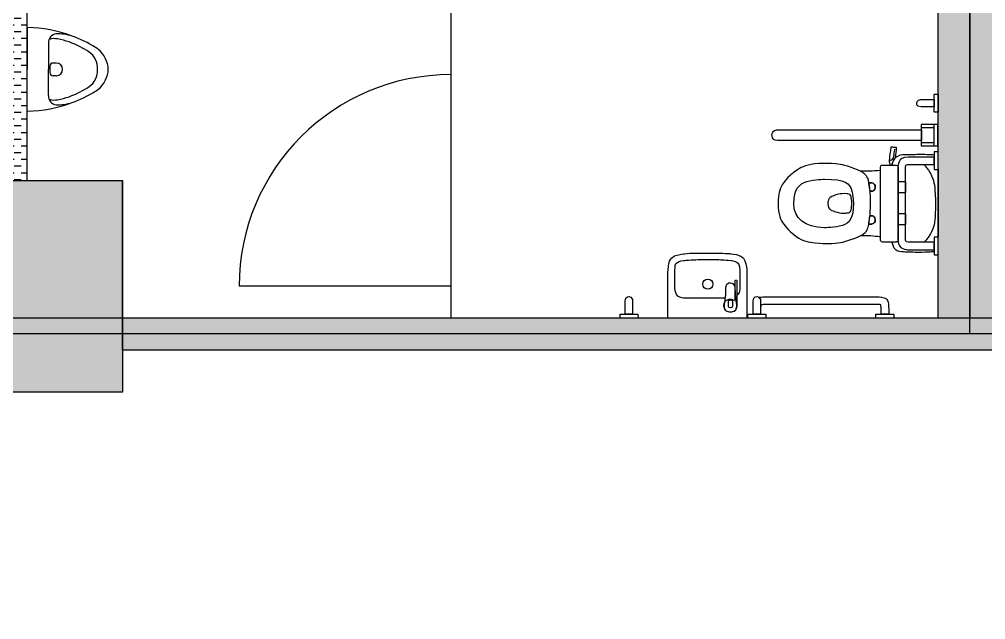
# Model space of a CAD drawing. Header units: centimetres. Extents: x 26200 to 113000, y -600 to 9300.
# Drawn here: x 51710.7 to 52166.9, y 2356.1 to 2639.7 of the extents above; entities that cross this region are included whole.
import ezdxf

# ---------------------------------------------------------------- set-up
doc = ezdxf.new("R2010")
doc.units = ezdxf.units.CM
for name, color, linetype in [('A-AREA', 8, 'Continuous'), ('A-FLOR-FIXT', 8, 'Continuous'), ('A-FLOR-TPTN', 8, 'Continuous'), ('A-WALL', 8, 'Continuous'), ('A-WALL-HTCH', 8, 'Continuous'), ('S-CONC', 5, 'Continuous'), ('S-HTCH', 8, 'Continuous')]:
    doc.layers.add(name, color=color, linetype=linetype)
pattern_1 = [(0, (47244.2896, 54361.0323), (3.175, 3.175), [3.175, -3.175])]

# ---------------------------------------------------------------- blocks, each defined once
blk = doc.blocks.new('pisuvar')
at = {"layer": 'A-FLOR-FIXT'}
for p, q in [((0, 19.75), (0, 0)), ((10.01, 12.33), (10.01, 0)), ((0, -19.75), (0, 0)), ((10.01, -12.33), (10.01, 0)), ((10.7, 1.47), (10.7, -1.53)), ((13.7, 2.97), (12.2, 2.97)), ((13.7, -3.03), (12.2, -3.03))]:
    blk.add_line(p, q, dxfattribs=at)
for centre, radius, start, end in [((-0.68, -40.45), 60.21, 68.7376, 89.3515), ((13.93, 12.77), 3.94, 93.4154, 186.4444), ((12.71, 6.52), 7.98, 78.422, 107.3363), ((14.92, -1.56), 18.31, 70.0984, 93.8499), ((8.41, -19.62), 34.47, 61.3476, 80.144), ((1.5, -39.59), 58.64, 58.3409, 70.4152), ((-4.81, -47.23), 65.06, 58.5786, 62.7878), ((26, 0.13), 11.97, 24.1864, 58.3669), ((24.01, 0.74), 9.11, 355.3696, 55.9725), ((27.69, 0), 10.51, 331.3789, 28.6211), ((12.2, 1.47), 1.5, 90, 180), ((13.7, -0.03), 3, 270, 90), ((24.01, -0.74), 9.11, 304.0275, 4.6304), ((12.2, -1.53), 1.5, 180, 270), ((-4.81, 47.23), 65.06, 297.2122, 301.4214), ((26, -0.13), 11.97, 301.6331, 335.8136), ((13.93, -12.77), 3.94, 173.5556, 266.5846), ((8.41, 19.62), 34.47, 279.856, 298.6524), ((1.5, 39.59), 58.64, 289.5848, 301.6591), ((-0.68, 40.45), 60.21, 270.6485, 291.2624), ((12.71, -6.52), 7.98, 252.6637, 281.578), ((14.92, 1.56), 18.31, 266.1501, 289.9016)]:
    blk.add_arc(centre, radius, start, end, dxfattribs=at)

msp = doc.modelspace()

# ---------------------------------------------------------------- hatches: boundary and pattern name
at = {"layer": 'A-WALL-HTCH'}
h = msp.add_hatch(dxfattribs=at)
h.set_pattern_fill('DASH', color=256)
h.set_pattern_definition(pattern_1)
h.paths.add_polyline_path([(52174.48, 3003.59), (52334.48, 3003.59), (52334.48, 3018.59), (52174.48, 3018.59), (52174.48, 3268.59), (52339.48, 3268.59), (52339.48, 3283.59), (51979.48, 3283.59), (51979.48, 3268.59), (52144.48, 3268.59), (52144.48, 3018.59), (51984.48, 3018.59), (51984.48, 3003.59), (52144.48, 3003.59), (52144.48, 2498.59), (52174.48, 2498.59)])
h = msp.add_hatch(dxfattribs=at)
h.set_pattern_fill('DASH', color=256)
h.set_pattern_definition(pattern_1)
h.paths.add_polyline_path([(51714.48, 2938.59), (51699.48, 2938.59), (51699.48, 2563.59), (51714.48, 2563.59)])
h = msp.add_hatch(dxfattribs=at)
h.set_pattern_fill('DASH', color=256)
h.set_pattern_definition(pattern_1)
edge = h.paths.add_edge_path()
edge.add_spline(control_points=[(52302.01, 2498.59), (52302.01, 2498.59), (52302.01, 2498.59), (52302.01, 2498.59)], knot_values=[0.399984, 0.399984, 0.399984, 0.399984, 0.4, 0.4, 0.4, 0.4], degree=3, periodic=0)
edge.add_spline(control_points=[(52302.01, 2498.59), (52302.01, 2498.59), (52302.01, 2498.59), (52283.39, 2498.59), (52283.39, 2498.59)], knot_values=[0.4, 0.4, 0.4, 0.4, 0.45, 0.5, 0.5, 0.5, 0.5], degree=3, periodic=0)
edge.add_spline(control_points=[(52283.39, 2498.59), (52283.39, 2498.59), (52283.39, 2498.59), (52264.76, 2498.59), (52264.76, 2498.59), (52264.76, 2498.59), (52264.76, 2498.59), (52264.76, 2498.59)], knot_values=[0.500001, 0.500001, 0.500001, 0.500001, 0.55, 0.6, 0.6, 0.6, 0.601286, 0.601286, 0.601286, 0.601286], degree=3, periodic=0)
edge.add_line((52267.06, 2498.59), (52203.83, 2498.59))
edge.add_spline(control_points=[(52195.42, 2498.59), (52195.42, 2498.58), (52195.42, 2498.57), (52195.42, 2498.57), (52195.42, 2498.57), (52203.83, 2498.57), (52203.83, 2498.57), (52203.83, 2498.57), (52203.83, 2498.57), (52203.83, 2500.32), (52203.83, 2500.32), (52203.83, 2500.32)], knot_values=[0.66667, 0.66667, 0.66667, 0.66667, 0.678686, 0.678686, 0.678686, 0.762019, 0.845353, 0.845353, 0.845353, 0.928686, 1.012016, 1.012016, 1.012016, 1.012016], degree=3, periodic=0)
edge.add_line((52198.16, 2498.57), (52121.28, 2498.57))
edge.add_spline(control_points=[(52123.54, 2498.59), (52123.54, 2498.58), (52123.54, 2498.57), (52123.54, 2498.57), (52123.54, 2498.57), (52115.12, 2498.57), (52115.12, 2498.57), (52115.12, 2498.57), (52115.12, 2498.57), (52115.12, 2500.32), (52115.12, 2500.32), (52115.12, 2500.32)], knot_values=[0.66667, 0.66667, 0.66667, 0.66667, 0.678686, 0.678686, 0.678686, 0.762019, 0.845353, 0.845353, 0.845353, 0.928686, 1.012016, 1.012016, 1.012016, 1.012016], degree=3, periodic=0)
edge.add_line((52115.12, 2498.57), (51759.48, 2498.59))
edge.add_line((51759.48, 2498.59), (51759.48, 2483.59))
edge.add_line((51759.48, 2483.59), (52344.48, 2483.59))
edge.add_line((52344.48, 2483.59), (52344.48, 2471.09))
edge.add_line((52344.48, 2471.09), (52359.48, 2471.09))
edge.add_line((52359.48, 2471.09), (52359.48, 2483.59))
edge.add_line((52359.48, 2483.59), (52519.48, 2483.59))
edge.add_line((52519.48, 2483.59), (52519.48, 2498.59))
edge.add_line((52519.48, 2498.59), (52302.01, 2498.59))
at = {"layer": 'S-HTCH'}
h = msp.add_hatch(dxfattribs=at)
h.set_pattern_fill('ANSI33', color=256)
h.set_pattern_definition([(45, (47244.2896, 5721.5606), (-4.490128, 4.490128), []), (45, (47248.78, 5721.5606), (-4.490128, 4.490128), [3.175, -1.5875])])
h.paths.add_polyline_path([(51759.48, 2938.59), (51699.48, 2938.59), (51699.48, 3038.59), (51759.48, 3038.59)])
h.paths.add_polyline_path([(50839.48, 2958.59), (50839.48, 3018.59), (50939.48, 3018.59), (50939.48, 2958.59)])
h.paths.add_polyline_path([(52519.48, 2958.59), (52519.48, 3018.59), (52619.48, 3018.59), (52619.48, 2958.59)])
h.paths.add_polyline_path([(51759.48, 1988.59), (51699.48, 1988.59), (51699.48, 2088.59), (51759.48, 2088.59)])
h.paths.add_polyline_path([(51759.48, 2463.59), (51699.48, 2463.59), (51699.48, 2563.59), (51759.48, 2563.59)])
h.paths.add_polyline_path([(51759.48, 3888.59), (51699.48, 3888.59), (51699.48, 3988.59), (51759.48, 3988.59)])
h.paths.add_polyline_path([(51759.48, 4363.59), (51699.48, 4363.59), (51699.48, 4463.59), (51759.48, 4463.59)])
h.paths.add_polyline_path([(51759.48, 4838.59), (51699.48, 4838.59), (51699.48, 4938.59), (51759.48, 4938.59)])
h.paths.add_polyline_path([(51759.48, 5788.59), (51699.48, 5788.59), (51699.48, 5888.59), (51759.48, 5888.59)])
h.paths.add_polyline_path([(51759.48, 6263.59), (51699.48, 6263.59), (51699.48, 6363.59), (51759.48, 6363.59)])
h.paths.add_polyline_path([(51759.48, 6738.59), (51699.48, 6738.59), (51699.48, 6838.59), (51759.48, 6838.59)])
h.paths.add_polyline_path([(50839.48, 1518.59), (50839.48, 1578.59), (50939.48, 1578.59), (50939.48, 1518.59)])
h.paths.add_polyline_path([(51679.48, 1518.59), (51679.48, 1578.59), (51779.48, 1578.59), (51779.48, 1518.59)])
h.paths.add_polyline_path([(52519.48, 1518.59), (52519.48, 1578.59), (52619.48, 1578.59), (52619.48, 1518.59)])
h.paths.add_polyline_path([(50839.48, 2008.59), (50839.48, 2068.59), (50939.48, 2068.59), (50939.48, 2008.59)])
h.paths.add_polyline_path([(52519.48, 2008.59), (52519.48, 2068.59), (52619.48, 2068.59), (52619.48, 2008.59)])
h.paths.add_polyline_path([(50839.48, 2483.59), (50839.48, 2543.59), (50939.48, 2543.59), (50939.48, 2483.59)])
h.paths.add_polyline_path([(52519.48, 2483.59), (52519.48, 2543.59), (52619.48, 2543.59), (52619.48, 2483.59)])
h.paths.add_polyline_path([(50839.48, 3433.59), (50839.48, 3493.59), (50939.48, 3493.59), (50939.48, 3433.59)])
h.paths.add_polyline_path([(51679.48, 3433.59), (51679.48, 3493.59), (51779.48, 3493.59), (51779.48, 3433.59)])
h.paths.add_polyline_path([(52519.48, 3433.59), (52519.48, 3493.59), (52619.48, 3493.59), (52619.48, 3433.59)])
h.paths.add_polyline_path([(50839.48, 3908.59), (50839.48, 3968.59), (50939.48, 3968.59), (50939.48, 3908.59)])
h.paths.add_polyline_path([(52519.48, 3908.59), (52519.48, 3968.59), (52619.48, 3968.59), (52619.48, 3908.59)])
h.paths.add_polyline_path([(50839.48, 4383.59), (50839.48, 4443.59), (50939.48, 4443.59), (50939.48, 4383.59)])
h.paths.add_polyline_path([(52519.48, 4383.59), (52519.48, 4443.59), (52619.48, 4443.59), (52619.48, 4383.59)])
h.paths.add_polyline_path([(50839.48, 4858.59), (50839.48, 4918.59), (50939.48, 4918.59), (50939.48, 4858.59)])
h.paths.add_polyline_path([(52519.48, 4858.59), (52519.48, 4918.59), (52619.48, 4918.59), (52619.48, 4858.59)])
h.paths.add_polyline_path([(50839.48, 5333.59), (50839.48, 5393.59), (50939.48, 5393.59), (50939.48, 5333.59)])
h.paths.add_polyline_path([(51679.48, 5333.59), (51679.48, 5393.59), (51779.48, 5393.59), (51779.48, 5333.59)])
h.paths.add_polyline_path([(52519.48, 5333.59), (52519.48, 5393.59), (52619.48, 5393.59), (52619.48, 5333.59)])
h.paths.add_polyline_path([(50839.48, 5808.59), (50839.48, 5868.59), (50939.48, 5868.59), (50939.48, 5808.59)])
h.paths.add_polyline_path([(52519.48, 5808.59), (52519.48, 5868.59), (52619.48, 5868.59), (52619.48, 5808.59)])
h.paths.add_polyline_path([(50839.48, 6283.59), (50839.48, 6343.59), (50939.48, 6343.59), (50939.48, 6283.59)])
h.paths.add_polyline_path([(52519.48, 6283.59), (52519.48, 6343.59), (52619.48, 6343.59), (52619.48, 6283.59)])
h.paths.add_polyline_path([(50839.48, 6758.59), (50839.48, 6818.59), (50939.48, 6818.59), (50939.48, 6758.59)])
h.paths.add_polyline_path([(52519.48, 6758.59), (52519.48, 6818.59), (52619.48, 6818.59), (52619.48, 6758.59)])
h.paths.add_polyline_path([(50839.48, 7248.59), (50839.48, 7308.59), (50939.48, 7308.59), (50939.48, 7248.59)])
h.paths.add_polyline_path([(51679.48, 7248.59), (51679.48, 7308.59), (51779.48, 7308.59), (51779.48, 7248.59)])
h.paths.add_polyline_path([(52519.48, 7248.59), (52519.48, 7308.59), (52619.48, 7308.59), (52619.48, 7248.59)])

# ---------------------------------------------------------------- linework, layer by layer
at = {"layer": 'A-AREA'}
for points in [[(51706.98, 3276.09), (52159.48, 3276.09), (52159.48, 2498.59), (51706.98, 2498.59)], [(52611.98, 2491.09), (52159.48, 2491.09), (52159.48, 3276.09), (52611.98, 3276.09)], [(50829.48, 1508.59), (52611.98, 1508.59), (52611.98, 2491.09), (50829.48, 2491.09)]]:
    msp.add_lwpolyline(points, close=True, dxfattribs=at)
at = {"layer": 'A-FLOR-FIXT'}
for points in [[(52144.41, 2590.04), (52136.53, 2590.04), (52136.53, 2579.97), (52144.41, 2579.97), (52144.41, 2590.04)], [(52142.56, 2590.04), (52136.53, 2590.04), (52136.53, 2579.97), (52142.56, 2579.97), (52142.56, 2590.04)], [(52142.56, 2588.51), (52136.53, 2588.51), (52136.53, 2581.51), (52142.56, 2581.51), (52142.56, 2588.51)], [(52129.21, 2562.96), (52125.66, 2562.96), (52125.66, 2557.87), (52129.21, 2557.87), (52129.21, 2562.96)], [(52129.21, 2547.83), (52125.66, 2547.83), (52125.66, 2542.74), (52129.21, 2542.74), (52129.21, 2547.83)]]:
    msp.add_lwpolyline(points, close=True, dxfattribs=at)
msp.add_ellipse((52035.77, 2514.61), major_axis=(0, -2.38), ratio=1, dxfattribs=at)
for points, knots in [([(52142.64, 2601.85), (52142.64, 2601.85), (52136.42, 2601.85), (52136.42, 2601.85), (52136.42, 2601.85), (52134.13, 2601.85), (52134.13, 2598.38), (52136.42, 2598.38), (52136.42, 2598.38), (52136.42, 2598.38), (52142.64, 2598.38), (52142.64, 2598.38), (52142.64, 2598.38), (52142.64, 2598.38), (52142.64, 2601.85), (52142.64, 2601.85)], [0, 0, 0, 0, 0.25, 0.25, 0.25, 0.375, 0.5, 0.5, 0.5, 0.625, 0.75, 0.75, 0.75, 0.875, 1, 1, 1, 1]), ([(52144.52, 2604.38), (52144.52, 2604.38), (52142.79, 2604.31), (52142.79, 2604.31), (52142.79, 2604.31), (52142.73, 2604.31), (52142.66, 2604.25), (52142.66, 2604.19), (52142.66, 2604.19), (52142.66, 2604.19), (52142.66, 2596.02), (52142.66, 2596.02), (52142.66, 2596.02), (52142.66, 2595.96), (52142.73, 2595.89), (52142.79, 2595.89), (52142.79, 2595.89), (52142.79, 2595.89), (52144.52, 2595.89), (52144.52, 2595.89), (52144.52, 2595.89), (52144.52, 2595.89), (52144.52, 2604.38), (52144.52, 2604.38)], [0, 0, 0, 0, 0.166667, 0.166667, 0.166667, 0.25, 0.333333, 0.333333, 0.333333, 0.416667, 0.5, 0.5, 0.5, 0.583333, 0.666667, 0.666667, 0.666667, 0.75, 0.833333, 0.833333, 0.833333, 0.916667, 1, 1, 1, 1]), ([(52068.63, 2582.49), (52068.63, 2582.49), (52136.56, 2582.49), (52136.56, 2582.49), (52136.56, 2582.49), (52136.56, 2582.49), (52136.56, 2587.54), (52136.56, 2587.54), (52136.56, 2587.54), (52136.56, 2587.54), (52102.49, 2587.54), (52102.49, 2587.54), (52102.49, 2587.54), (52102.49, 2587.54), (52068.63, 2587.54), (52068.63, 2587.54), (52068.63, 2587.54), (52067.04, 2587.54), (52066.04, 2586.28), (52066.04, 2585.02), (52066.04, 2585.02), (52066.04, 2583.75), (52067.03, 2582.49), (52068.63, 2582.49)], [0, 0, 0, 0, 0.166667, 0.166667, 0.166667, 0.25, 0.333333, 0.333333, 0.333333, 0.416667, 0.5, 0.5, 0.5, 0.583333, 0.666667, 0.666667, 0.666667, 0.75, 0.833333, 0.833333, 0.833333, 0.916667, 1, 1, 1, 1]), ([(52122.02, 2570.54), (52122.02, 2570.54), (52121.6, 2572.53), (52121.6, 2572.53), (52121.6, 2572.53), (52121.6, 2572.53), (52121.53, 2573.11), (52121.53, 2573.11), (52121.53, 2573.11), (52121.53, 2573.11), (52122.34, 2579.47), (52122.34, 2579.47), (52122.34, 2579.47), (52122.34, 2579.47), (52124.77, 2579.22), (52124.77, 2579.22), (52124.77, 2579.22), (52124.77, 2579.22), (52124.14, 2574.08), (52124.14, 2574.08), (52124.14, 2574.08), (52123.42, 2573.39), (52123.02, 2572.3), (52122.76, 2571.04)], [0, 0, 0, 0, 0.166667, 0.166667, 0.166667, 0.25, 0.333333, 0.333333, 0.333333, 0.416667, 0.5, 0.5, 0.5, 0.583333, 0.666667, 0.666667, 0.666667, 0.75, 0.833333, 0.833333, 0.833333, 0.916667, 1, 1, 1, 1]), ([(52121.75, 2573.02), (52122.81, 2573.31), (52123.44, 2573.95), (52123.58, 2574.94), (52123.58, 2574.94), (52123.58, 2574.94), (52124.06, 2578.35), (52124.06, 2578.35)], [0, 0, 0, 0, 0.5, 0.5, 0.5, 0.75, 1, 1, 1, 1]), ([(52122.66, 2570.85), (52123.36, 2574.51), (52125.78, 2575.94), (52129.04, 2575.88), (52129.04, 2575.88), (52132.94, 2575.88), (52136.83, 2576.03), (52140.73, 2575.89), (52140.73, 2575.89), (52141.5, 2575.88), (52142.22, 2575.84), (52142.81, 2575.67)], [0, 0, 0, 0, 0.333333, 0.333333, 0.333333, 0.5, 0.666667, 0.666667, 0.666667, 0.833333, 1, 1, 1, 1]), ([(52129.03, 2542.66), (52129.03, 2542.66), (52129.03, 2535.62), (52129.03, 2535.62), (52129.03, 2535.62), (52129.03, 2534.89), (52129.6, 2534.37), (52130.28, 2534.37), (52130.28, 2534.37), (52130.28, 2534.37), (52142.6, 2534.37), (52142.6, 2534.37), (52142.6, 2534.37), (52142.6, 2534.37), (52142.6, 2530.87), (52142.6, 2530.87), (52142.6, 2530.87), (52142.6, 2530.87), (52130.33, 2530.87), (52130.33, 2530.87), (52130.33, 2530.87), (52127.63, 2530.87), (52125.52, 2532.89), (52125.52, 2535.57), (52125.52, 2535.57), (52125.52, 2535.57), (52125.52, 2542.66), (52125.52, 2542.66), (52125.52, 2542.66), (52125.52, 2542.66), (52125.52, 2569.92), (52125.52, 2569.92), (52125.52, 2569.92), (52125.52, 2572.6), (52127.63, 2574.63), (52130.33, 2574.63), (52130.33, 2574.63), (52130.33, 2574.63), (52142.6, 2574.63), (52142.6, 2574.63), (52142.6, 2574.63), (52142.6, 2574.63), (52142.6, 2571.12), (52142.6, 2571.12), (52142.6, 2571.12), (52142.6, 2571.12), (52130.28, 2571.12), (52130.28, 2571.12), (52130.28, 2571.12), (52129.6, 2571.12), (52129.03, 2570.61), (52129.03, 2569.87), (52129.03, 2569.87), (52129.03, 2569.87), (52129.03, 2542.66), (52129.03, 2542.66)], [0, 0, 0, 0, 0.071429, 0.071429, 0.071429, 0.107143, 0.142857, 0.142857, 0.142857, 0.178571, 0.214286, 0.214286, 0.214286, 0.25, 0.285714, 0.285714, 0.285714, 0.321429, 0.357143, 0.357143, 0.357143, 0.392857, 0.428571, 0.428571, 0.428571, 0.464286, 0.5, 0.5, 0.5, 0.535714, 0.571429, 0.571429, 0.571429, 0.607143, 0.642857, 0.642857, 0.642857, 0.678571, 0.714286, 0.714286, 0.714286, 0.75, 0.785714, 0.785714, 0.785714, 0.821429, 0.857143, 0.857143, 0.857143, 0.892857, 0.928571, 0.928571, 0.928571, 0.964286, 1, 1, 1, 1]), ([(52144.51, 2577.17), (52144.51, 2577.17), (52144.51, 2568.71), (52144.51, 2568.71), (52144.51, 2568.71), (52144.51, 2568.71), (52142.77, 2568.74), (52142.77, 2568.74), (52142.77, 2568.74), (52142.68, 2568.74), (52142.63, 2568.77), (52142.63, 2568.88), (52142.63, 2568.88), (52142.63, 2568.88), (52142.6, 2571.17), (52142.6, 2571.17), (52142.6, 2571.17), (52142.6, 2571.17), (52142.6, 2574.71), (52142.6, 2574.71), (52142.6, 2574.71), (52142.6, 2574.71), (52142.63, 2576.99), (52142.63, 2576.99), (52142.63, 2576.99), (52142.63, 2577.09), (52142.7, 2577.14), (52142.78, 2577.14), (52142.78, 2577.14), (52142.78, 2577.14), (52144.51, 2577.17), (52144.51, 2577.17)], [0, 0, 0, 0, 0.125, 0.125, 0.125, 0.1875, 0.25, 0.25, 0.25, 0.3125, 0.375, 0.375, 0.375, 0.4375, 0.5, 0.5, 0.5, 0.5625, 0.625, 0.625, 0.625, 0.6875, 0.75, 0.75, 0.75, 0.8125, 0.875, 0.875, 0.875, 0.9375, 1, 1, 1, 1]), ([(52112.56, 2552.72), (52112.56, 2546.54), (52111.93, 2545.35), (52111.71, 2542.82), (52111.71, 2542.82), (52111.57, 2541.19), (52110.47, 2539.18), (52109.31, 2538.39), (52109.31, 2538.39), (52108.41, 2537.78), (52107.44, 2537.26), (52106.42, 2536.84), (52106.42, 2536.84), (52101.49, 2534.81), (52096.3, 2533.68), (52090.56, 2533.81), (52090.56, 2533.81), (52083.73, 2533.96), (52078.72, 2535.86), (52074.79, 2539.34), (52074.79, 2539.34), (52071.33, 2542.39), (52068.91, 2547.4), (52068.91, 2552.72), (52068.91, 2552.72), (52068.91, 2558.04), (52071.33, 2563.04), (52074.79, 2566.09), (52074.79, 2566.09), (52078.72, 2569.57), (52083.73, 2571.47), (52090.56, 2571.63), (52090.56, 2571.63), (52096.3, 2571.75), (52101.49, 2570.62), (52106.42, 2568.59), (52106.42, 2568.59), (52107.44, 2568.17), (52108.41, 2567.65), (52109.31, 2567.04), (52109.31, 2567.04), (52110.47, 2566.25), (52111.57, 2564.25), (52111.71, 2562.61), (52111.71, 2562.61), (52111.93, 2560.08), (52112.56, 2558.9), (52112.56, 2552.72)], [0, 0, 0, 0, 0.083333, 0.083333, 0.083333, 0.125, 0.166667, 0.166667, 0.166667, 0.208333, 0.25, 0.25, 0.25, 0.291667, 0.333333, 0.333333, 0.333333, 0.375, 0.416667, 0.416667, 0.416667, 0.458333, 0.5, 0.5, 0.5, 0.541667, 0.583333, 0.583333, 0.583333, 0.625, 0.666667, 0.666667, 0.666667, 0.708333, 0.75, 0.75, 0.75, 0.791667, 0.833333, 0.833333, 0.833333, 0.875, 0.916667, 0.916667, 0.916667, 0.958333, 1, 1, 1, 1]), ([(52112.56, 2552.72), (52112.56, 2546.54), (52111.93, 2545.35), (52111.71, 2542.82), (52111.71, 2542.82), (52111.57, 2541.19), (52110.47, 2539.18), (52109.31, 2538.39), (52109.31, 2538.39), (52108.41, 2537.78), (52107.44, 2537.26), (52106.42, 2536.84), (52106.42, 2536.84), (52101.49, 2534.81), (52096.3, 2533.68), (52090.56, 2533.81), (52090.56, 2533.81), (52083.73, 2533.96), (52078.72, 2535.86), (52074.79, 2539.34), (52074.79, 2539.34), (52071.33, 2542.39), (52068.91, 2547.4), (52068.91, 2552.72), (52068.91, 2552.72), (52068.91, 2558.04), (52071.33, 2563.04), (52074.79, 2566.09), (52074.79, 2566.09), (52078.72, 2569.57), (52083.73, 2571.47), (52090.56, 2571.63), (52090.56, 2571.63), (52096.3, 2571.75), (52101.49, 2570.62), (52106.42, 2568.59), (52106.42, 2568.59), (52107.44, 2568.17), (52108.41, 2567.65), (52109.31, 2567.04), (52109.31, 2567.04), (52110.47, 2566.25), (52111.57, 2564.25), (52111.71, 2562.61), (52111.71, 2562.61), (52111.93, 2560.08), (52112.56, 2558.9), (52112.56, 2552.72)], [0, 0, 0, 0, 0.083333, 0.083333, 0.083333, 0.125, 0.166667, 0.166667, 0.166667, 0.208333, 0.25, 0.25, 0.25, 0.291667, 0.333333, 0.333333, 0.333333, 0.375, 0.416667, 0.416667, 0.416667, 0.458333, 0.5, 0.5, 0.5, 0.541667, 0.583333, 0.583333, 0.583333, 0.625, 0.666667, 0.666667, 0.666667, 0.708333, 0.75, 0.75, 0.75, 0.791667, 0.833333, 0.833333, 0.833333, 0.875, 0.916667, 0.916667, 0.916667, 0.958333, 1, 1, 1, 1]), ([(52118.29, 2534.51), (52118.29, 2534.51), (52124.61, 2534.51), (52124.61, 2534.51), (52124.61, 2534.51), (52125.15, 2534.51), (52125.59, 2534.95), (52125.59, 2535.49), (52125.59, 2535.49), (52125.59, 2535.49), (52125.59, 2569.87), (52125.59, 2569.87), (52125.59, 2569.87), (52125.59, 2570.41), (52125.15, 2570.85), (52124.61, 2570.85), (52124.61, 2570.85), (52124.61, 2570.85), (52118.29, 2570.85), (52118.29, 2570.85), (52118.29, 2570.85), (52117.76, 2570.85), (52117.32, 2570.41), (52117.32, 2569.87), (52117.32, 2569.87), (52117.32, 2569.87), (52117.32, 2535.49), (52117.32, 2535.49), (52117.32, 2535.49), (52117.32, 2534.95), (52117.76, 2534.51), (52118.29, 2534.51)], [0, 0, 0, 0, 0.125, 0.125, 0.125, 0.1875, 0.25, 0.25, 0.25, 0.3125, 0.375, 0.375, 0.375, 0.4375, 0.5, 0.5, 0.5, 0.5625, 0.625, 0.625, 0.625, 0.6875, 0.75, 0.75, 0.75, 0.8125, 0.875, 0.875, 0.875, 0.9375, 1, 1, 1, 1]), ([(52137.87, 2534.5), (52138.77, 2535.28), (52139.56, 2536.17), (52140.25, 2537.16), (52140.25, 2537.16), (52142.56, 2540.5), (52143.39, 2545.68), (52143.39, 2552.63), (52143.39, 2552.63), (52143.39, 2559.59), (52142.39, 2564.66), (52140.25, 2568.11), (52140.25, 2568.11), (52139.53, 2569.27), (52138.68, 2570.27), (52137.72, 2571.1)], [0, 0, 0, 0, 0.25, 0.25, 0.25, 0.375, 0.5, 0.5, 0.5, 0.625, 0.75, 0.75, 0.75, 0.875, 1, 1, 1, 1]), ([(52144.47, 2568.93), (52144.47, 2568.93), (52144.47, 2552.83), (52144.47, 2552.83), (52144.47, 2552.83), (52144.47, 2552.83), (52144.57, 2536.94), (52144.57, 2536.94)], [0, 0, 0, 0, 0.5, 0.5, 0.5, 0.75, 1, 1, 1, 1]), ([(52076.34, 2552.72), (52076.34, 2545.73), (52081.5, 2541.31), (52090.77, 2541.25), (52090.77, 2541.25), (52100.94, 2541.19), (52104.47, 2545.73), (52104.47, 2552.72), (52104.47, 2552.72), (52104.47, 2559.7), (52100.94, 2564.24), (52090.77, 2564.18), (52090.77, 2564.18), (52081.5, 2564.12), (52076.34, 2559.7), (52076.34, 2552.72)], [0, 0, 0, 0, 0.25, 0.25, 0.25, 0.375, 0.5, 0.5, 0.5, 0.625, 0.75, 0.75, 0.75, 0.875, 1, 1, 1, 1]), ([(52076.34, 2552.72), (52076.34, 2545.73), (52081.5, 2541.31), (52090.77, 2541.25), (52090.77, 2541.25), (52100.94, 2541.19), (52104.47, 2545.73), (52104.47, 2552.72), (52104.47, 2552.72), (52104.47, 2559.7), (52100.94, 2564.24), (52090.77, 2564.18), (52090.77, 2564.18), (52081.5, 2564.12), (52076.34, 2559.7), (52076.34, 2552.72)], [0, 0, 0, 0, 0.25, 0.25, 0.25, 0.375, 0.5, 0.5, 0.5, 0.625, 0.75, 0.75, 0.75, 0.875, 1, 1, 1, 1]), ([(52111.78, 2562.25), (52112.08, 2562.39), (52112.4, 2562.47), (52112.73, 2562.47), (52112.73, 2562.47), (52113.87, 2562.47), (52114.8, 2561.58), (52114.8, 2560.48), (52114.8, 2560.48), (52114.8, 2559.38), (52113.87, 2558.48), (52112.73, 2558.48), (52112.73, 2558.48), (52112.57, 2558.48), (52112.42, 2558.5), (52112.26, 2558.53), (52112.26, 2558.53), (52112.26, 2558.53), (52111.78, 2562.25), (52111.78, 2562.25)], [0, 0, 0, 0, 0.2, 0.2, 0.2, 0.3, 0.4, 0.4, 0.4, 0.5, 0.6, 0.6, 0.6, 0.7, 0.8, 0.8, 0.8, 0.9, 1, 1, 1, 1]), ([(52111.78, 2562.25), (52112.08, 2562.39), (52112.4, 2562.47), (52112.73, 2562.47), (52112.73, 2562.47), (52113.87, 2562.47), (52114.8, 2561.58), (52114.8, 2560.48), (52114.8, 2560.48), (52114.8, 2559.38), (52113.87, 2558.48), (52112.73, 2558.48), (52112.73, 2558.48), (52112.57, 2558.48), (52112.42, 2558.5), (52112.26, 2558.53)], [0, 0, 0, 0, 0.25, 0.25, 0.25, 0.375, 0.5, 0.5, 0.5, 0.625, 0.75, 0.75, 0.75, 0.875, 1, 1, 1, 1]), ([(52103.72, 2552.75), (52103.72, 2551.72), (52103.62, 2550.68), (52103.4, 2549.68), (52103.4, 2549.68), (52103.2, 2548.75), (52102.41, 2548.31), (52101.61, 2548.24), (52101.61, 2548.24), (52099.5, 2548.04), (52097.46, 2548.32), (52095.56, 2548.95), (52095.56, 2548.95), (52093.49, 2549.63), (52092.44, 2550.92), (52092.44, 2552.75), (52092.44, 2552.75), (52092.44, 2554.59), (52093.49, 2555.88), (52095.56, 2556.56), (52095.56, 2556.56), (52097.46, 2557.19), (52099.5, 2557.47), (52101.61, 2557.27), (52101.61, 2557.27), (52102.41, 2557.2), (52103.2, 2556.76), (52103.4, 2555.83), (52103.4, 2555.83), (52103.62, 2554.83), (52103.72, 2553.79), (52103.72, 2552.75)], [0, 0, 0, 0, 0.125, 0.125, 0.125, 0.1875, 0.25, 0.25, 0.25, 0.3125, 0.375, 0.375, 0.375, 0.4375, 0.5, 0.5, 0.5, 0.5625, 0.625, 0.625, 0.625, 0.6875, 0.75, 0.75, 0.75, 0.8125, 0.875, 0.875, 0.875, 0.9375, 1, 1, 1, 1]), ([(52111.78, 2543.18), (52112.08, 2543.04), (52112.4, 2542.96), (52112.73, 2542.96), (52112.73, 2542.96), (52113.87, 2542.96), (52114.8, 2543.86), (52114.8, 2544.96), (52114.8, 2544.96), (52114.8, 2546.06), (52113.87, 2546.95), (52112.73, 2546.95), (52112.73, 2546.95), (52112.57, 2546.95), (52112.42, 2546.93), (52112.26, 2546.9), (52112.26, 2546.9), (52112.26, 2546.9), (52111.78, 2543.18), (52111.78, 2543.18)], [0, 0, 0, 0, 0.2, 0.2, 0.2, 0.3, 0.4, 0.4, 0.4, 0.5, 0.6, 0.6, 0.6, 0.7, 0.8, 0.8, 0.8, 0.9, 1, 1, 1, 1]), ([(52111.78, 2543.18), (52112.08, 2543.04), (52112.4, 2542.96), (52112.73, 2542.96), (52112.73, 2542.96), (52113.87, 2542.96), (52114.8, 2543.86), (52114.8, 2544.96), (52114.8, 2544.96), (52114.8, 2546.06), (52113.87, 2546.95), (52112.73, 2546.95), (52112.73, 2546.95), (52112.57, 2546.95), (52112.42, 2546.93), (52112.26, 2546.9)], [0, 0, 0, 0, 0.25, 0.25, 0.25, 0.375, 0.5, 0.5, 0.5, 0.625, 0.75, 0.75, 0.75, 0.875, 1, 1, 1, 1]), ([(52144.51, 2536.84), (52144.51, 2536.84), (52144.51, 2528.38), (52144.51, 2528.38), (52144.51, 2528.38), (52144.51, 2528.38), (52142.77, 2528.41), (52142.77, 2528.41), (52142.77, 2528.41), (52142.68, 2528.41), (52142.63, 2528.44), (52142.63, 2528.55), (52142.63, 2528.55), (52142.63, 2528.55), (52142.6, 2530.84), (52142.6, 2530.84), (52142.6, 2530.84), (52142.6, 2530.84), (52142.6, 2534.38), (52142.6, 2534.38), (52142.6, 2534.38), (52142.6, 2534.38), (52142.63, 2536.66), (52142.63, 2536.66), (52142.63, 2536.66), (52142.63, 2536.75), (52142.7, 2536.8), (52142.78, 2536.81), (52142.78, 2536.81), (52142.78, 2536.81), (52144.51, 2536.84), (52144.51, 2536.84)], [0, 0, 0, 0, 0.125, 0.125, 0.125, 0.1875, 0.25, 0.25, 0.25, 0.3125, 0.375, 0.375, 0.375, 0.4375, 0.5, 0.5, 0.5, 0.5625, 0.625, 0.625, 0.625, 0.6875, 0.75, 0.75, 0.75, 0.8125, 0.875, 0.875, 0.875, 0.9375, 1, 1, 1, 1]), ([(52142.85, 2530.06), (52142.23, 2529.85), (52141.5, 2529.79), (52140.73, 2529.77), (52140.73, 2529.77), (52136.83, 2529.49), (52132.94, 2529.65), (52129.04, 2529.78), (52129.04, 2529.78), (52125.89, 2529.72), (52123.52, 2531.06), (52122.73, 2534.45)], [0, 0, 0, 0, 0.333333, 0.333333, 0.333333, 0.5, 0.666667, 0.666667, 0.666667, 0.833333, 1, 1, 1, 1]), ([(52035.57, 2529.27), (52031.99, 2529.27), (52028.34, 2529.3), (52024.71, 2529), (52024.71, 2529), (52020.04, 2528.61), (52017.18, 2526.13), (52016.99, 2521.44), (52016.99, 2521.44), (52016.95, 2520.5), (52016.94, 2519.55), (52016.94, 2518.61), (52016.94, 2518.61), (52016.93, 2511.93), (52016.94, 2505.26), (52016.94, 2498.59), (52016.94, 2498.59), (52016.94, 2498.59), (52035.57, 2498.59), (52035.57, 2498.59), (52035.57, 2498.59), (52035.57, 2498.59), (52054.19, 2498.59), (52054.19, 2498.59), (52054.19, 2498.59), (52054.19, 2505.26), (52054.2, 2511.93), (52054.19, 2518.61), (52054.19, 2518.61), (52054.19, 2519.55), (52054.19, 2520.5), (52054.15, 2521.44), (52054.15, 2521.44), (52053.95, 2526.13), (52051.09, 2528.61), (52046.42, 2529), (52046.42, 2529), (52042.79, 2529.3), (52039.14, 2529.27), (52035.57, 2529.27)], [0, 0, 0, 0, 0.1, 0.1, 0.1, 0.15, 0.2, 0.2, 0.2, 0.25, 0.3, 0.3, 0.3, 0.35, 0.4, 0.4, 0.4, 0.45, 0.5, 0.5, 0.5, 0.55, 0.6, 0.6, 0.6, 0.65, 0.7, 0.7, 0.7, 0.75, 0.8, 0.8, 0.8, 0.85, 0.9, 0.9, 0.9, 0.95, 1, 1, 1, 1]), ([(52043.81, 2507.99), (52043.81, 2507.99), (52035.57, 2507.99), (52035.57, 2507.99), (52035.57, 2507.99), (52035.57, 2507.99), (52025.21, 2507.99), (52025.21, 2507.99), (52025.21, 2507.99), (52022.36, 2507.99), (52020.27, 2509.81), (52020.22, 2512.76), (52020.22, 2512.76), (52020.19, 2514.92), (52020.21, 2517.08), (52020.22, 2519.24), (52020.22, 2519.24), (52020.24, 2522.34), (52020.43, 2525.34), (52024.58, 2525.8), (52024.58, 2525.8), (52027.76, 2526.16), (52031.72, 2526.21), (52035.57, 2526.21), (52035.57, 2526.21), (52039.41, 2526.21), (52043.37, 2526.16), (52046.55, 2525.8), (52046.55, 2525.8), (52050.7, 2525.34), (52050.89, 2522.34), (52050.91, 2519.24), (52050.91, 2519.24), (52050.93, 2517.08), (52050.94, 2514.92), (52050.91, 2512.76), (52050.91, 2512.76), (52050.89, 2511.17), (52050.27, 2509.91), (52049.25, 2509.08)], [0, 0, 0, 0, 0.1, 0.1, 0.1, 0.15, 0.2, 0.2, 0.2, 0.25, 0.3, 0.3, 0.3, 0.35, 0.4, 0.4, 0.4, 0.45, 0.5, 0.5, 0.5, 0.55, 0.6, 0.6, 0.6, 0.65, 0.7, 0.7, 0.7, 0.75, 0.8, 0.8, 0.8, 0.85, 0.9, 0.9, 0.9, 0.95, 1, 1, 1, 1]), ([(52046.45, 2515.12), (52047.47, 2515.12), (52048.79, 2514.2), (52048.72, 2512.87), (52048.72, 2512.87), (52048.72, 2512.87), (52048.81, 2509.9), (52048.81, 2509.9), (52048.81, 2509.9), (52049.05, 2507.43), (52049.11, 2506.47), (52049.53, 2504.8), (52049.53, 2504.8), (52049.47, 2502.74), (52048.24, 2501.5), (52046.45, 2501.52), (52046.45, 2501.52), (52044.62, 2501.54), (52043.27, 2502.88), (52043.42, 2504.8), (52043.42, 2504.8), (52043.83, 2506.46), (52043.85, 2507.43), (52044.09, 2509.9), (52044.09, 2509.9), (52044.09, 2509.9), (52044.18, 2512.87), (52044.18, 2512.87), (52044.18, 2512.87), (52044.1, 2514.2), (52045.42, 2515.12), (52046.45, 2515.12)], [0, 0, 0, 0, 0.125, 0.125, 0.125, 0.1875, 0.25, 0.25, 0.25, 0.3125, 0.375, 0.375, 0.375, 0.4375, 0.5, 0.5, 0.5, 0.5625, 0.625, 0.625, 0.625, 0.6875, 0.75, 0.75, 0.75, 0.8125, 0.875, 0.875, 0.875, 0.9375, 1, 1, 1, 1]), ([(52047.14, 2507.41), (52046.9, 2507.47), (52046.66, 2507.49), (52046.42, 2507.49), (52046.42, 2507.49), (52044.74, 2507.49), (52043.37, 2506.1), (52043.37, 2504.41), (52043.37, 2504.41), (52043.37, 2502.73), (52044.74, 2501.36), (52046.42, 2501.36), (52046.42, 2501.36), (52048.11, 2501.36), (52049.48, 2502.73), (52049.48, 2504.41), (52049.48, 2504.41), (52049.48, 2504.44), (52049.47, 2504.46), (52049.47, 2504.48), (52049.47, 2504.48), (52049.47, 2504.48), (52049.47, 2516.22), (52049.47, 2516.22), (52049.47, 2516.22), (52049.47, 2516.66), (52048.65, 2516.66), (52048.65, 2516.22), (52048.65, 2516.22), (52048.65, 2516.22), (52048.67, 2507.55), (52048.67, 2507.55), (52048.67, 2507.55), (52048.67, 2507.1), (52048.25, 2506.89), (52047.8, 2507.17), (52047.8, 2507.17), (52047.58, 2507.27), (52047.36, 2507.35), (52047.14, 2507.41)], [0, 0, 0, 0, 0.1, 0.1, 0.1, 0.15, 0.2, 0.2, 0.2, 0.25, 0.3, 0.3, 0.3, 0.35, 0.4, 0.4, 0.4, 0.45, 0.5, 0.5, 0.5, 0.55, 0.6, 0.6, 0.6, 0.65, 0.7, 0.7, 0.7, 0.75, 0.8, 0.8, 0.8, 0.85, 0.9, 0.9, 0.9, 0.95, 1, 1, 1, 1]), ([(52000.27, 2500.47), (52000.27, 2500.47), (52000.27, 2506.69), (52000.27, 2506.69), (52000.27, 2506.69), (52000.27, 2508.98), (51996.8, 2508.98), (51996.8, 2506.69), (51996.8, 2506.69), (51996.8, 2506.69), (51996.8, 2500.47), (51996.8, 2500.47), (51996.8, 2500.47), (51996.8, 2500.47), (52000.27, 2500.47), (52000.27, 2500.47)], [0, 0, 0, 0, 0.25, 0.25, 0.25, 0.375, 0.5, 0.5, 0.5, 0.625, 0.75, 0.75, 0.75, 0.875, 1, 1, 1, 1]), ([(52047.48, 2506.96), (52046.81, 2507.23), (52046.14, 2507.23), (52045.47, 2506.96), (52045.47, 2506.96), (52045.47, 2506.96), (52045.47, 2505.61), (52045.47, 2505.61), (52045.47, 2505.61), (52045.47, 2505.61), (52045.47, 2504.41), (52045.47, 2504.41), (52045.47, 2504.41), (52045.47, 2503.84), (52045.97, 2503.42), (52046.48, 2503.42), (52046.48, 2503.42), (52046.98, 2503.42), (52047.48, 2503.84), (52047.48, 2504.41), (52047.48, 2504.41), (52047.48, 2504.41), (52047.48, 2506.96), (52047.48, 2506.96)], [0, 0, 0, 0, 0.166667, 0.166667, 0.166667, 0.25, 0.333333, 0.333333, 0.333333, 0.416667, 0.5, 0.5, 0.5, 0.583333, 0.666667, 0.666667, 0.666667, 0.75, 0.833333, 0.833333, 0.833333, 0.916667, 1, 1, 1, 1]), ([(52060.67, 2500.47), (52060.67, 2500.47), (52060.67, 2506.69), (52060.67, 2506.69), (52060.67, 2506.69), (52060.67, 2508.98), (52057.2, 2508.98), (52057.2, 2506.69), (52057.2, 2506.69), (52057.2, 2506.69), (52057.2, 2500.47), (52057.2, 2500.47), (52057.2, 2500.47), (52057.2, 2500.47), (52060.67, 2500.47), (52060.67, 2500.47)], [0, 0, 0, 0, 0.25, 0.25, 0.25, 0.375, 0.5, 0.5, 0.5, 0.625, 0.75, 0.75, 0.75, 0.875, 1, 1, 1, 1]), ([(52059.88, 2508.2), (52060.68, 2508.52), (52061.56, 2508.63), (52062.39, 2508.63), (52062.39, 2508.63), (52062.39, 2508.63), (52089.13, 2508.63), (52089.13, 2508.63), (52089.13, 2508.63), (52089.13, 2508.63), (52115.36, 2508.63), (52115.36, 2508.63), (52115.36, 2508.63), (52119.56, 2508.63), (52121.15, 2506.93), (52121.15, 2502.49), (52121.15, 2502.49), (52121.15, 2502.49), (52121.15, 2500.45), (52121.15, 2500.45), (52121.15, 2500.45), (52121.15, 2500.45), (52117.58, 2500.45), (52117.58, 2500.45), (52117.58, 2500.45), (52117.58, 2500.45), (52117.58, 2503.26), (52117.58, 2503.26), (52117.58, 2503.26), (52117.58, 2504.78), (52117.22, 2505.07), (52115.5, 2505.07), (52115.5, 2505.07), (52115.5, 2505.07), (52089.13, 2505.07), (52089.13, 2505.07), (52089.13, 2505.07), (52089.13, 2505.07), (52062.25, 2505.07), (52062.25, 2505.07), (52062.25, 2505.07), (52061.06, 2505.07), (52060.68, 2504.44), (52060.68, 2503.34)], [0, 0, 0, 0, 0.090909, 0.090909, 0.090909, 0.136364, 0.181818, 0.181818, 0.181818, 0.227273, 0.272727, 0.272727, 0.272727, 0.318182, 0.363636, 0.363636, 0.363636, 0.409091, 0.454545, 0.454545, 0.454545, 0.5, 0.545455, 0.545455, 0.545455, 0.590909, 0.636364, 0.636364, 0.636364, 0.681818, 0.727273, 0.727273, 0.727273, 0.772727, 0.818182, 0.818182, 0.818182, 0.863636, 0.909091, 0.909091, 0.909091, 0.954545, 1, 1, 1, 1]), ([(52002.8, 2498.59), (52002.8, 2498.59), (52002.73, 2500.32), (52002.73, 2500.32), (52002.73, 2500.32), (52002.72, 2500.38), (52002.66, 2500.45), (52002.6, 2500.45), (52002.6, 2500.45), (52002.6, 2500.45), (51994.44, 2500.45), (51994.44, 2500.45), (51994.44, 2500.45), (51994.37, 2500.45), (51994.31, 2500.38), (51994.31, 2500.32), (51994.31, 2500.32), (51994.31, 2500.32), (51994.31, 2498.59), (51994.31, 2498.59), (51994.31, 2498.59), (51994.31, 2498.59), (52002.8, 2498.59), (52002.8, 2498.59)], [0, 0, 0, 0, 0.166667, 0.166667, 0.166667, 0.25, 0.333333, 0.333333, 0.333333, 0.416667, 0.5, 0.5, 0.5, 0.583333, 0.666667, 0.666667, 0.666667, 0.75, 0.833333, 0.833333, 0.833333, 0.916667, 1, 1, 1, 1]), ([(52063.2, 2498.59), (52063.2, 2498.59), (52063.13, 2500.32), (52063.13, 2500.32), (52063.13, 2500.32), (52063.13, 2500.38), (52063.07, 2500.45), (52063.01, 2500.45), (52063.01, 2500.45), (52063.01, 2500.45), (52054.84, 2500.45), (52054.84, 2500.45), (52054.84, 2500.45), (52054.78, 2500.45), (52054.71, 2500.38), (52054.71, 2500.32), (52054.71, 2500.32), (52054.71, 2500.32), (52054.71, 2498.59), (52054.71, 2498.59), (52054.71, 2498.59), (52054.71, 2498.59), (52063.2, 2498.59), (52063.2, 2498.59)], [0, 0, 0, 0, 0.166667, 0.166667, 0.166667, 0.25, 0.333333, 0.333333, 0.333333, 0.416667, 0.5, 0.5, 0.5, 0.583333, 0.666667, 0.666667, 0.666667, 0.75, 0.833333, 0.833333, 0.833333, 0.916667, 1, 1, 1, 1]), ([(52123.54, 2498.57), (52123.54, 2498.57), (52123.54, 2500.32), (52123.54, 2500.32), (52123.54, 2500.32), (52123.54, 2500.38), (52123.47, 2500.45), (52123.41, 2500.45), (52123.41, 2500.45), (52123.41, 2500.45), (52115.24, 2500.45), (52115.24, 2500.45), (52115.24, 2500.45), (52115.18, 2500.45), (52115.12, 2500.38), (52115.12, 2500.32), (52115.12, 2500.32), (52115.12, 2500.32), (52115.12, 2498.57), (52115.12, 2498.57), (52115.12, 2498.57), (52115.12, 2498.57), (52123.54, 2498.57), (52123.54, 2498.57)], [0, 0, 0, 0, 0.166667, 0.166667, 0.166667, 0.25, 0.333333, 0.333333, 0.333333, 0.416667, 0.5, 0.5, 0.5, 0.583333, 0.666667, 0.666667, 0.666667, 0.75, 0.833333, 0.833333, 0.833333, 0.916667, 1, 1, 1, 1])]:
    msp.add_open_spline(points, degree=3, knots=knots, dxfattribs=at)
for points in [[(52107.15, 2568.27), (52110.98, 2567.95), (52113.17, 2568.15), (52117.3, 2568.47)], [(52117.27, 2536.86), (52113.89, 2537.37), (52111.3, 2537.6), (52107.6, 2537.47)]]:
    msp.add_open_spline(points, degree=3, dxfattribs=at)
at = {"layer": 'A-FLOR-TPTN'}
for p, q in [((51914.48, 2643.59), (51914.48, 2498.59)), ((51759.48, 2498.59), (51759.48, 2563.59))]:
    msp.add_line(p, q, dxfattribs=at)
msp.add_lwpolyline([(51914.48, 2513.59), (51814.48, 2513.59)], dxfattribs=at)
msp.add_arc((51914.48, 2513.59), 100, 90, 180, dxfattribs=at)
at = {"layer": 'A-WALL'}
for p, q in [((52519.48, 2498.59), (51759.48, 2498.59)), ((51759.48, 2483.59), (51759.48, 2498.59)), ((51759.48, 2483.59), (52344.48, 2483.59))]:
    msp.add_line(p, q, dxfattribs=at)
for points in [[(52144.48, 2498.59), (52144.48, 3003.59)], [(51714.48, 2563.59), (51714.48, 2938.59)]]:
    msp.add_lwpolyline(points, dxfattribs=at)
at = {"layer": 'S-CONC'}
msp.add_lwpolyline([(51759.48, 2463.59), (51699.48, 2463.59), (51699.48, 2563.59), (51759.48, 2563.59)], close=True, dxfattribs=at)

# ---------------------------------------------------------------- block references
at = {"layer": 'A-FLOR-FIXT', "color": 0}
msp.add_blockref('pisuvar', (51714.48, 2616.09), dxfattribs=at)

doc.saveas('drawing.dxf')
